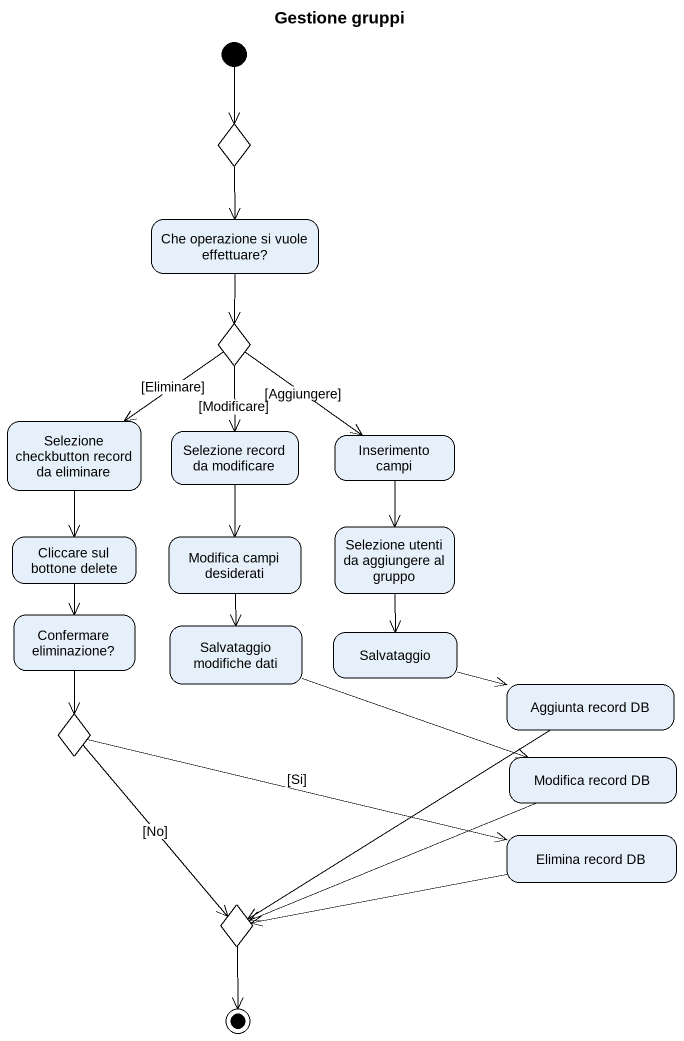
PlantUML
@startuml
title Gestione gruppi
hide empty description
state choice1 <<choice>>
state "Che operazione si vuole effettuare?" as Che_operazione_si_vuole
state choice2 <<choice>>
state "Selezione checkbutton record da eliminare" as Selezione_checkbutton
state "Selezione record da modificare" as Selezione_record_da
state "Inserimento campi" as Inserimento_campi
state "Cliccare sul bottone delete" as Cliccare_sul_bottone_delete
state "Modifica campi desiderati" as Modifica_campi_desiderati
state "Selezione utenti da aggiungere al gruppo" as Selezione_utenti_da
state "Confermare eliminazione?" as Confermare_eliminazione
state "Salvataggio modifiche dati" as Salvataggio_modifiche_dati
state Salvataggio
state choice3 <<choice>>
state "Aggiunta record DB" as Aggiunta_record_DB
state "Modifica record DB" as Modifica_record_DB
state "Elimina record DB" as Elimina_record_DB
state choice4 <<choice>>
[*] --> choice1
choice1 --> Che_operazione_si_vuole
Che_operazione_si_vuole --> choice2
choice2 --> Selezione_checkbutton : [Eliminare]
choice2 --> Selezione_record_da : [Modificare]
choice2 --> Inserimento_campi : [Aggiungere]
Selezione_checkbutton --> Cliccare_sul_bottone_delete
Selezione_record_da --> Modifica_campi_desiderati
Inserimento_campi --> Selezione_utenti_da
Cliccare_sul_bottone_delete --> Confermare_eliminazione
Modifica_campi_desiderati --> Salvataggio_modifiche_dati
Selezione_utenti_da --> Salvataggio
Confermare_eliminazione --> choice3
Salvataggio_modifiche_dati -right-> Modifica_record_DB
Salvataggio -right-> Aggiunta_record_DB
choice3 -right-> Elimina_record_DB : [Si]
choice3 --> choice4 : [No]
Aggiunta_record_DB --> choice4
Modifica_record_DB -left-> choice4
Elimina_record_DB -left-> choice4
choice4 --> [*]
@enduml
